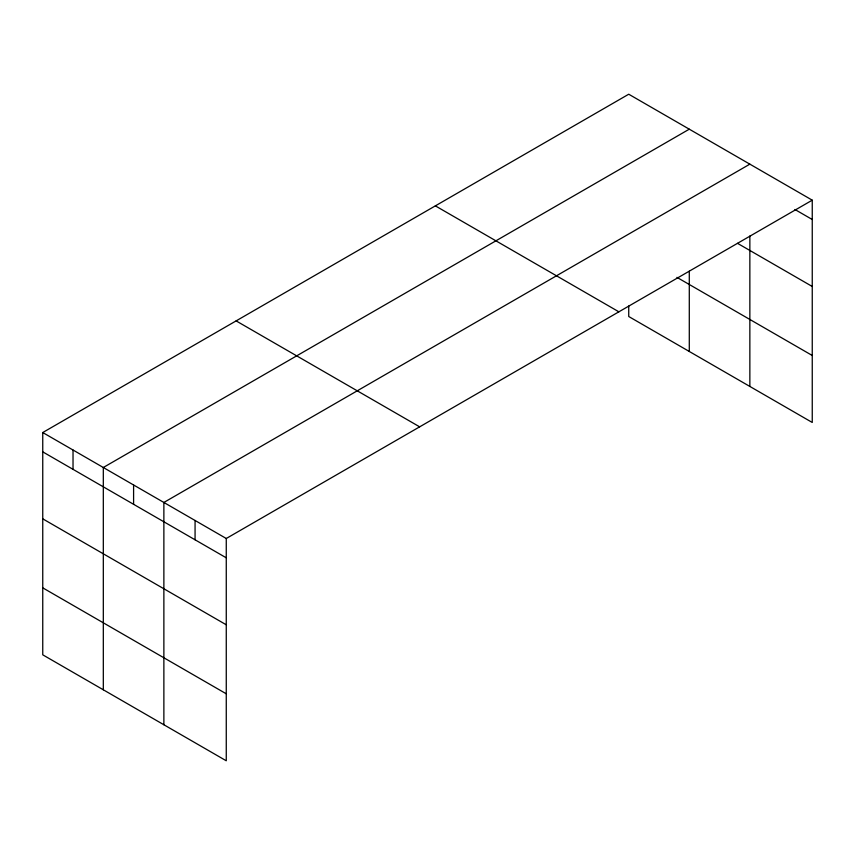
<?xml version="1.0" encoding="UTF-8"?>
<svg xmlns="http://www.w3.org/2000/svg" width="855" height="855" viewBox="0 0 855 855"><rect width="100%" height="100%" fill="white"/><g stroke="black" fill="none" stroke-linecap="round" stroke-linejoin="round"><path stroke-width="1.28" d="M812.25 200.177L628.735 94.221L42.75 432.534L42.75 654.823L226.265 760.779L226.265 538.49L812.25 200.177L812.25 422.466L628.735 316.51L628.735 306.005M749.856 236.012L749.856 386.439M689.29 129.18L103.316 467.493L103.316 689.793M749.856 164.149L163.871 502.462L163.871 724.762M794.915 209.486L812.25 219.5M737.512 243.333L812.25 286.478M676.957 277.373L812.25 355.488M435.355 205.863L618.881 311.819M236.119 320.892L419.645 426.837M42.75 432.534L226.265 538.49M42.75 451.857L226.265 557.813M42.75 518.835L226.265 624.791M42.75 587.845L226.265 693.8M689.29 271.227L689.29 351.48M195.068 520.471L195.068 539.794M133.594 484.977L133.594 504.3M73.028 450.019L73.028 469.342"/></g></svg>
